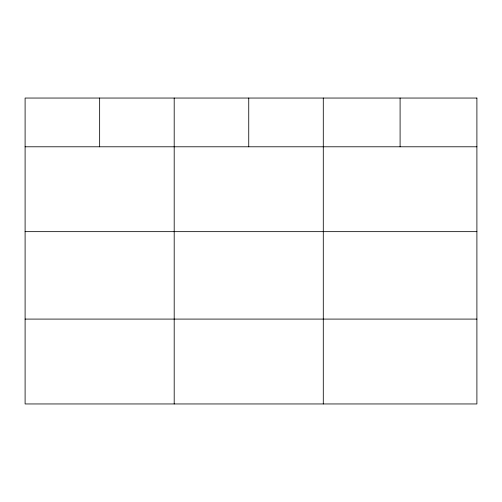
<?xml version="1.0" encoding="UTF-8"?>
<svg xmlns="http://www.w3.org/2000/svg" width="502" height="502" viewBox="0 0 502 502"><rect width="100%" height="100%" fill="white"/><g stroke="black" fill="none" stroke-linecap="round" stroke-linejoin="round"><path stroke-width="0.75" d="M25.1 146.791L476.9 146.791M25.1 231.654L476.9 231.654M25.1 319.09L476.9 319.09M400.094 98.047L400.094 146.791M323.288 98.047L323.288 403.953M248.741 98.047L248.741 146.791M174.194 98.047L174.194 403.953M99.647 98.047L99.647 146.791M476.9 98.047L25.1 98.047L25.1 403.953L476.9 403.953L476.9 98.047"/></g></svg>
